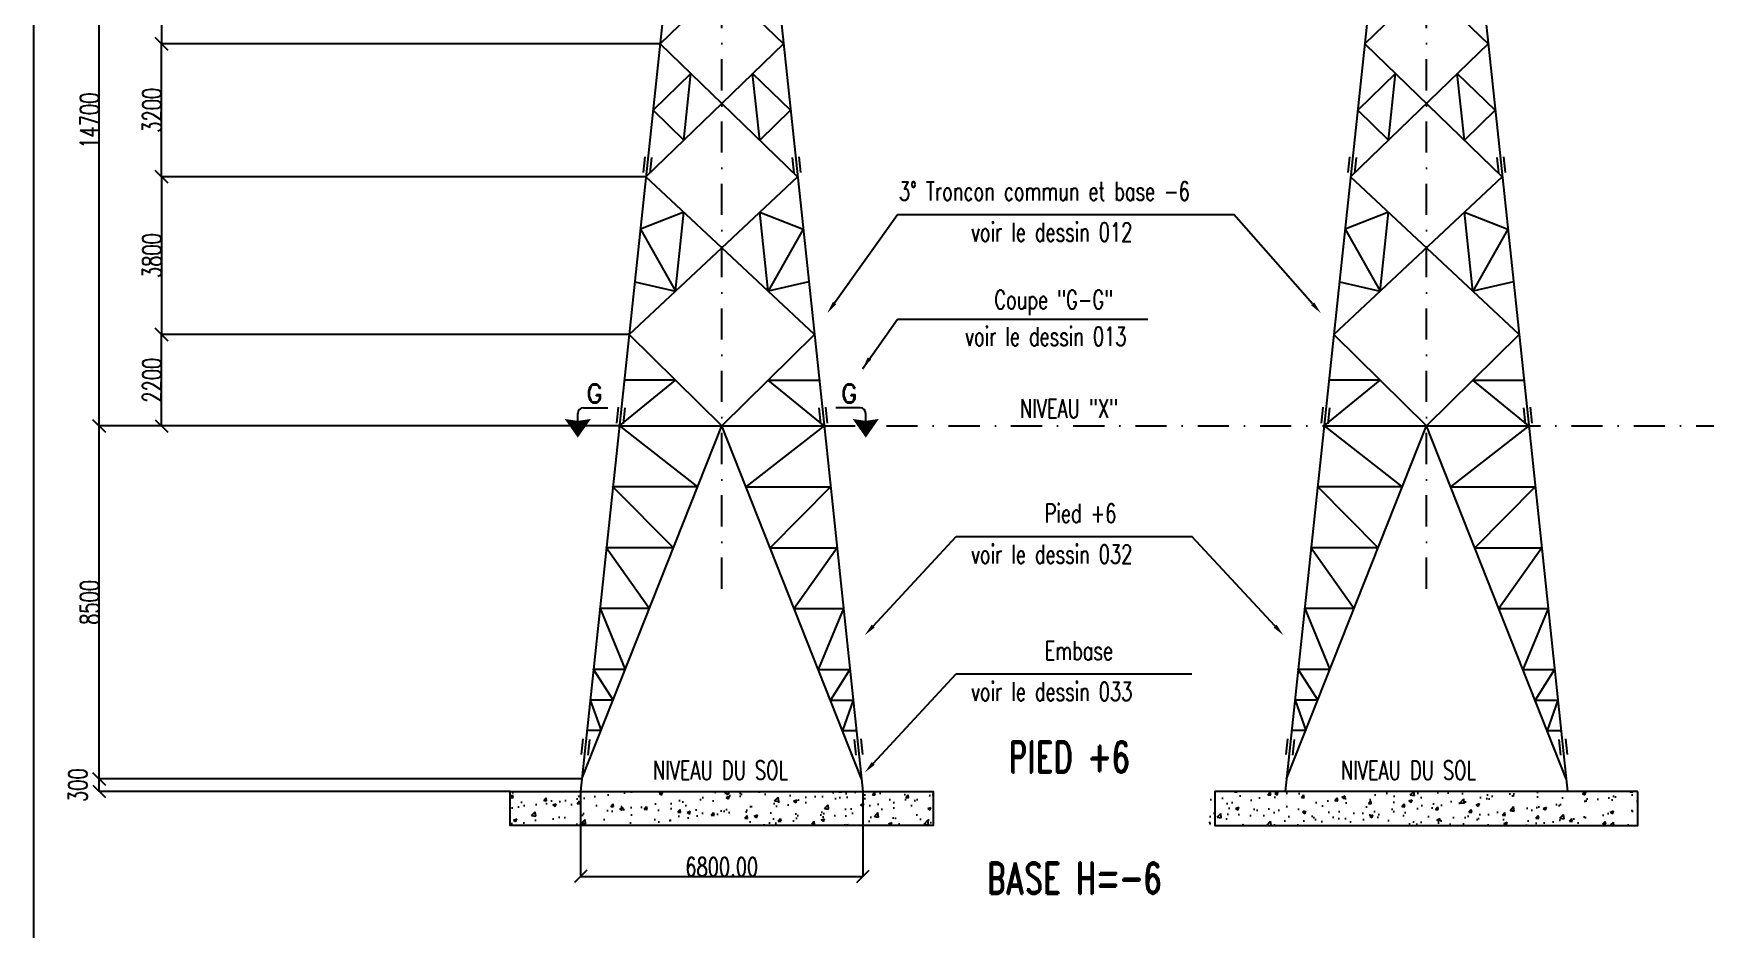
# Model space of a CAD drawing. Header units: metres. Extents: x 3750 to 162459, y 750 to 86850.
# Drawn here: x 3750 to 44023, y 43264 to 64840 of the extents above; entities that cross this region are included whole.
import ezdxf
from ezdxf.enums import TextEntityAlignment as Align

# ---------------------------------------------------------------- set-up
doc = ezdxf.new("R2010")
doc.units = ezdxf.units.M
doc.header["$LTSCALE"] = 1500
doc.linetypes.add('DASHDOT', pattern=[1, 0.5, -0.25, 0, -0.25])
doc.linetypes.add('TRATTEGGIATA', pattern=[19.05, 12.7, -6.35])
for name, color, linetype in [('LM', 7, 'Continuous'), ('LS', 7, 'Continuous'), ('LSP', 1, 'Continuous'), ('MZ', 6, 'DASHDOT'), ('QT_MPR', 7, 'Continuous'), ('QUOTE', 2, 'Continuous'), ('REDUNDANT', 6, 'TRATTEGGIATA')]:
    doc.layers.add(name, color=color, linetype=linetype)
doc.styles.add('RD', font='ROMAND8.SHX', dxfattribs={"width": 0.7})
doc.styles.add('RS', font='ROMANS8.shx', dxfattribs={"width": 0.7})
doc.dimstyles.new('TRATTO', dxfattribs={"dimscale": 0, "dimtxt": 450, "dimasz": 300, "dimexe": 0, "dimexo": 0.06, "dimgap": 5, "dimtad": 1, "dimzin": 0, "dimdsep": 46, "dimtxsty": 'RS', "dimblk1": 'OBLIQUE', "dimblk2": 'OBLIQUE', "dimsah": 1, "dimcen": 0.09, "dimclrd": 2, "dimclre": 2, "dimclrt": 7, "dimadec": 0, "dimazin": 0, "dimtfac": 1, "dimtix": 1, "dimtmove": 2, "dimatfit": 3, "dimfxl": 1, "dimtolj": 1, "dimtzin": 0, "dimarcsym": 0})
pattern_1 = [(50, (-334488.94, -24536.5), (806.9297, -70.5972), [84.3763, -928.1388]), (355, (-334488.94, -24536.5), (-156.0976, 846.2287), [67.501, -742.511]), (100.4514, (-334421.7, -24542.4), (650.8327, 775.631), [71.7088, -788.7966]), (46.1842, (-334488.9, -24311.5), (1200.664, -186.2117), [126.5644, -1392.208]), (96.6356, (-334388.9, -24327), (1051.511, 1095.899), [107.563, -1183.1947]), (351.1842, (-334489, -24311.5), (1051.5103, 1095.8997), [101.2515, -1113.7665]), (21, (-334376.44, -24367.75), (671.5304, -452.953), [84.3763, -928.1388]), (326, (-334376.4, -24367.75), (273.7338, 815.8059), [67.501, -742.511]), (71.4514, (-334320.5, -24405.5), (945.2645, 362.8522), [71.7088, -788.7966]), (37.5, (-334488.94, -24536.5), (13.68004, 374.51114), [0, -733.5109, 0, -753.7612, 0, -745.32355]), (7.5, (-334488.94, -24536.5), (295.9576, 443.71976), [0, -429.75637, 0, -716.63563, 0, -284.0667]), (327.5, (-334739.82, -24536.5), (600.55915, -25.3746), [0, -281.2542, 0, -877.513, 0, -1164.39227]), (317.5, (-334852.3, -24536.5), (656.0942, 112.6198), [0, -365.6304, 0, -582.75864, 0, -826.8873])]

# ---------------------------------------------------------------- blocks, each defined once
blk = doc.blocks.new('_OBLIQUE')
at = {"color": 0, "linetype": 'ByBlock'}
blk.add_line((-0.5, -0.5), (0.5, 0.5), dxfattribs=at)
blk = doc.blocks.new('*D1')
at = {"layer": 'DEFPOINTS', "color": 0, "transparency": 16777216}
for p in [(5333, 46890), (16960, 46890), (15235, 46590)]:
    blk.add_point(p, dxfattribs=at)
at = {"layer": 'LM', "color": 2, "lineweight": -2, "transparency": 16777216}
for p, q in [((16960, 46890), (5333, 46890)), ((5333, 46590), (5333, 46890)), ((15235, 46590), (5333, 46590))]:
    blk.add_line(p, q, dxfattribs=at)
at = {"layer": 'LM', "color": 2, "lineweight": -2, "transparency": 16777216, "xscale": 300, "yscale": 300, "zscale": 300}
for p, rotation in [((5333, 46890), 90), ((5333, 46590), 270)]:
    blk.add_blockref('_OBLIQUE', p, dxfattribs=dict(at, rotation=rotation))
at = {"layer": 'LM', "color": 7, "transparency": 16777216, "insert": (4819, 46740), "char_height": 450, "attachment_point": 5, "rotation": 90, "style": 'RS'}
blk.add_mtext('\\A1;300', dxfattribs=at)
blk = doc.blocks.new('*D2')
at = {"color": 2, "lineweight": -2, "transparency": 16777216}
for p, q in [((17864, 55390), (5333, 55390)), ((5333, 46890), (5333, 55390)), ((16960, 46890), (5333, 46890))]:
    blk.add_line(p, q, dxfattribs=at)
at = {"layer": 'DEFPOINTS', "color": 0, "transparency": 16777216}
for p in [(5333, 55390), (17865, 55390), (16960, 46890)]:
    blk.add_point(p, dxfattribs=at)
at = {"color": 2, "lineweight": -2, "transparency": 16777216, "xscale": 300, "yscale": 300, "zscale": 300}
for p, rotation in [((5333, 55390), 90), ((5333, 46890), 270)]:
    blk.add_blockref('_OBLIQUE', p, dxfattribs=dict(at, rotation=rotation))
at = {"color": 7, "transparency": 16777216, "insert": (5103, 51140), "char_height": 450, "attachment_point": 5, "rotation": 90, "style": 'RS'}
blk.add_mtext('\\A1;8500', dxfattribs=at)
blk = doc.blocks.new('*D3')
at = {"color": 2, "lineweight": -2, "transparency": 16777216}
for p, q in [((8328, 70090), (5333, 70090)), ((5333, 55390), (5333, 70090)), ((17864, 55390), (5333, 55390))]:
    blk.add_line(p, q, dxfattribs=at)
at = {"layer": 'DEFPOINTS', "color": 0, "transparency": 16777216}
for p in [(5333, 70090), (8328, 70090), (17865, 55390)]:
    blk.add_point(p, dxfattribs=at)
at = {"color": 2, "lineweight": -2, "transparency": 16777216, "xscale": 300, "yscale": 300, "zscale": 300}
for p, rotation in [((5333, 70090), 90), ((5333, 55390), 270)]:
    blk.add_blockref('_OBLIQUE', p, dxfattribs=dict(at, rotation=rotation))
at = {"color": 7, "transparency": 16777216, "insert": (5103, 62740), "char_height": 450, "attachment_point": 5, "rotation": 90, "style": 'RS'}
blk.add_mtext('\\A1;14700', dxfattribs=at)
blk = doc.blocks.new('*D54')
at = {"color": 2, "lineweight": -2, "transparency": 16777216}
for p, q in [((19120, 67190), (6833, 67190)), ((6833, 67190), (6833, 64590)), ((18843, 64590), (6833, 64590))]:
    blk.add_line(p, q, dxfattribs=at)
at = {"layer": 'DEFPOINTS', "color": 0, "transparency": 16777216}
for p in [(19120, 67190), (6833, 64590), (18843, 64590)]:
    blk.add_point(p, dxfattribs=at)
at = {"color": 2, "lineweight": -2, "transparency": 16777216, "xscale": 300, "yscale": 300, "zscale": 300}
for p, rotation in [((6833, 67190), 90), ((6833, 64590), 270)]:
    blk.add_blockref('_OBLIQUE', p, dxfattribs=dict(at, rotation=rotation))
at = {"color": 7, "transparency": 16777216, "insert": (6603, 65890), "char_height": 450, "attachment_point": 5, "rotation": 90, "style": 'RS'}
blk.add_mtext('\\A1;2600', dxfattribs=at)
blk = doc.blocks.new('*D55')
at = {"color": 2, "lineweight": -2, "transparency": 16777216}
for p, q in [((18843, 64590), (6833, 64590)), ((6833, 61390), (6833, 64590)), ((18503, 61390), (6833, 61390))]:
    blk.add_line(p, q, dxfattribs=at)
at = {"layer": 'DEFPOINTS', "color": 0, "transparency": 16777216}
for p in [(6833, 64590), (18843, 64590), (18503, 61390)]:
    blk.add_point(p, dxfattribs=at)
at = {"color": 2, "lineweight": -2, "transparency": 16777216, "xscale": 300, "yscale": 300, "zscale": 300}
for p, rotation in [((6833, 64590), 90), ((6833, 61390), 270)]:
    blk.add_blockref('_OBLIQUE', p, dxfattribs=dict(at, rotation=rotation))
at = {"color": 7, "transparency": 16777216, "insert": (6603, 62990), "char_height": 450, "attachment_point": 5, "rotation": 90, "style": 'RS'}
blk.add_mtext('\\A1;3200', dxfattribs=at)
blk = doc.blocks.new('*D56')
at = {"color": 2, "lineweight": -2, "transparency": 16777216}
for p, q in [((18503, 61390), (6833, 61390)), ((6833, 61390), (6833, 57590)), ((18099, 57590), (6833, 57590))]:
    blk.add_line(p, q, dxfattribs=at)
at = {"layer": 'DEFPOINTS', "color": 0, "transparency": 16777216}
for p in [(18503, 61390), (6833, 57590), (18099, 57590)]:
    blk.add_point(p, dxfattribs=at)
at = {"color": 2, "lineweight": -2, "transparency": 16777216, "xscale": 300, "yscale": 300, "zscale": 300}
for p, rotation in [((6833, 61390), 90), ((6833, 57590), 270)]:
    blk.add_blockref('_OBLIQUE', p, dxfattribs=dict(at, rotation=rotation))
at = {"color": 7, "transparency": 16777216, "insert": (6603, 59490), "char_height": 450, "attachment_point": 5, "rotation": 90, "style": 'RS'}
blk.add_mtext('\\A1;3800', dxfattribs=at)
blk = doc.blocks.new('*D57')
at = {"layer": 'DEFPOINTS', "color": 0, "transparency": 16777216}
for p in [(6833, 57590), (18099, 57590), (17865, 55390)]:
    blk.add_point(p, dxfattribs=at)
at = {"layer": 'LS', "color": 2, "lineweight": -2, "transparency": 16777216}
for p, q in [((18099, 57590), (6833, 57590)), ((6833, 55390), (6833, 57590)), ((17864, 55390), (6833, 55390))]:
    blk.add_line(p, q, dxfattribs=at)
at = {"layer": 'LS', "color": 2, "lineweight": -2, "transparency": 16777216, "xscale": 300, "yscale": 300, "zscale": 300}
for p, rotation in [((6833, 57590), 90), ((6833, 55390), 270)]:
    blk.add_blockref('_OBLIQUE', p, dxfattribs=dict(at, rotation=rotation))
at = {"layer": 'LS', "color": 7, "transparency": 16777216, "insert": (6603, 56490), "char_height": 450, "attachment_point": 5, "rotation": 90, "style": 'RS'}
blk.add_mtext('\\A1;2200', dxfattribs=at)
blk = doc.blocks.new('*D78')
at = {"layer": 'DEFPOINTS', "color": 0, "transparency": 16777216}
for p in [(16928, 46590), (23728, 46590), (23728, 44544)]:
    blk.add_point(p, dxfattribs=at)
at = {"layer": 'LS', "color": 2, "lineweight": -2, "transparency": 16777216}
for p, q in [((16928, 46590), (16928, 44544)), ((23728, 46590), (23728, 44544)), ((16928, 44544), (23728, 44544))]:
    blk.add_line(p, q, dxfattribs=at)
at = {"layer": 'LS', "color": 2, "lineweight": -2, "transparency": 16777216, "xscale": 300, "yscale": 300, "zscale": 300, "rotation": 180}
blk.add_blockref('_OBLIQUE', (16928, 44544), dxfattribs=at)
at = {"layer": 'LS', "color": 2, "lineweight": -2, "transparency": 16777216, "xscale": 300, "yscale": 300, "zscale": 300}
blk.add_blockref('_OBLIQUE', (23728, 44544), dxfattribs=at)
at = {"layer": 'LS', "color": 7, "transparency": 16777216, "insert": (20328, 44774), "char_height": 450, "attachment_point": 5, "style": 'RS'}
blk.add_mtext('\\A1;6800.00', dxfattribs=at)

msp = doc.modelspace()

# ---------------------------------------------------------------- hatches: boundary and pattern name
at = {"layer": 'LS'}
h = msp.add_hatch(dxfattribs=at)
h.set_pattern_fill('AR-CONC', color=3, scale=112.501668, style=0)
h.set_pattern_definition(pattern_1)
h.paths.add_polyline_path([(25548.583, 46590.019), (15234.715, 46590.019), (15234.715, 45769.988), (25548.583, 45769.988)])
h = msp.add_hatch(dxfattribs=at)
h.set_pattern_fill('AR-CONC', color=3, scale=112.501668, style=0)
h.set_pattern_definition(pattern_1)
h.paths.add_polyline_path([(32080.113, 46590.019), (42393.981, 46590.019), (42393.981, 45769.988), (32080.113, 45769.988)])

# ---------------------------------------------------------------- linework, layer by layer
at = {"color": 6, "ltscale": 0.01}
for p, q in [((19428.35, 70090.019), (17890.264, 55632.015)), ((21228.35, 70090.019), (22766.435, 55632.015)), ((36400.346, 70090.019), (34862.261, 55632.015)), ((38200.346, 70090.019), (39738.432, 55632.015)), ((18473.566, 61871.293), (18433.207, 61491.923)), ((18632.668, 61854.368), (18592.309, 61474.997)), ((22024.031, 61854.368), (22064.39, 61474.997)), ((22183.134, 61871.293), (22223.492, 61491.923)), ((35445.562, 61871.293), (35405.204, 61491.923)), ((35604.665, 61854.368), (35564.306, 61474.997)), ((38996.028, 61854.368), (39036.387, 61474.997)), ((39155.13, 61871.293), (39195.489, 61491.923)), ((17890.264, 55632.015), (16928.35, 46590.019)), ((17831.793, 55838.627), (17791.434, 55459.256)), ((17990.895, 55821.701), (17950.536, 55442.33)), ((22665.804, 55821.701), (22706.163, 55442.33)), ((22766.435, 55632.015), (23728.35, 46590.019)), ((22824.907, 55838.627), (22865.265, 55459.256)), ((34862.261, 55632.015), (33900.346, 46590.019)), ((34803.789, 55838.627), (34763.431, 55459.256)), ((34962.891, 55821.701), (34922.533, 55442.33)), ((39637.801, 55821.701), (39678.16, 55442.33)), ((39738.432, 55632.015), (40700.346, 46590.019)), ((39796.903, 55838.627), (39837.262, 55459.256)), ((17240.406, 49523.352), (17713.131, 48790.019)), ((23416.293, 49523.352), (22943.569, 48790.019)), ((34212.403, 49523.352), (34685.127, 48790.019)), ((40388.289, 49523.352), (39915.565, 48790.019)), ((17713.131, 48790.019), (17162.392, 48790.019)), ((17162.392, 48790.019), (17422.551, 48056.686)), ((22943.569, 48790.019), (23494.307, 48790.019)), ((23494.307, 48790.019), (23234.149, 48056.686)), ((34685.127, 48790.019), (34134.389, 48790.019)), ((34134.389, 48790.019), (34394.547, 48056.686)), ((39915.565, 48790.019), (40466.304, 48790.019)), ((40466.304, 48790.019), (40206.145, 48056.686)), ((16982.878, 47858.825), (16942.519, 47479.454)), ((17141.98, 47841.899), (17101.621, 47462.528)), ((23514.72, 47841.899), (23555.078, 47462.528)), ((23673.822, 47858.825), (23714.18, 47479.454)), ((33954.874, 47858.825), (33914.516, 47479.454)), ((34113.976, 47841.899), (34073.618, 47462.528)), ((40486.716, 47841.899), (40527.075, 47462.528)), ((40645.818, 47858.825), (40686.177, 47479.454))]:
    msp.add_line(p, q, dxfattribs=at)
at = {"color": 6}
for p, q in [((35815.24, 64590.019), (38508.857, 67190.019)), ((38785.453, 64590.019), (36091.836, 67190.019)), ((18843.243, 64590.019), (20328.35, 66023.51)), ((21813.456, 64590.019), (20328.35, 66023.51)), ((18843.243, 64590.019), (20328.35, 63154.544)), ((21813.456, 64590.019), (20328.35, 63154.544)), ((38785.453, 64590.019), (35474.814, 61390.019)), ((35815.24, 64590.019), (39125.878, 61390.019)), ((19585.796, 63872.281), (18673.031, 62990.019)), ((19415.584, 62272.281), (19585.796, 63872.281)), ((21241.116, 62272.281), (21070.903, 63872.281)), ((21070.903, 63872.281), (21983.669, 62990.019)), ((36557.793, 63872.281), (35645.027, 62990.019)), ((36387.58, 62272.281), (36557.793, 63872.281)), ((38213.112, 62272.281), (38042.899, 63872.281)), ((38042.899, 63872.281), (38955.665, 62990.019)), ((20328.35, 63154.544), (18502.818, 61390.019)), ((18673.031, 62990.019), (19415.584, 62272.281)), ((20328.35, 63154.544), (22153.882, 61390.019)), ((21983.669, 62990.019), (21241.116, 62272.281)), ((35645.027, 62990.019), (36387.58, 62272.281)), ((38955.665, 62990.019), (38213.112, 62272.281)), ((20328.35, 59679.421), (18502.818, 61390.019)), ((20328.35, 59679.421), (22153.882, 61390.019)), ((35070.559, 57590.019), (39125.878, 61390.019)), ((39530.133, 57590.019), (35474.814, 61390.019)), ((19415.584, 60534.72), (18368.066, 60123.352)), ((19213.456, 58634.72), (19415.584, 60534.72)), ((21443.243, 58634.72), (21241.116, 60534.72)), ((21241.116, 60534.72), (22288.633, 60123.352)), ((36387.58, 60534.72), (35340.063, 60123.352)), ((36185.453, 58634.72), (36387.58, 60534.72)), ((38415.24, 58634.72), (38213.112, 60534.72)), ((38213.112, 60534.72), (39260.63, 60123.352)), ((18368.066, 60123.352), (19213.456, 58634.72)), ((22288.633, 60123.352), (21443.243, 58634.72)), ((35340.063, 60123.352), (36185.453, 58634.72)), ((39260.63, 60123.352), (38415.24, 58634.72)), ((18098.562, 57590.019), (20328.35, 59679.421)), ((22558.137, 57590.019), (20328.35, 59679.421)), ((18233.314, 58856.686), (19213.456, 58634.72)), ((22423.385, 58856.686), (21443.243, 58634.72)), ((35205.311, 58856.686), (36185.453, 58634.72)), ((39395.382, 58856.686), (38415.24, 58634.72)), ((18098.562, 57590.019), (20328.35, 55390.019)), ((20328.35, 55390.019), (22558.137, 57590.019)), ((35070.559, 57590.019), (37300.346, 55390.019)), ((37300.346, 55390.019), (39530.133, 57590.019)), ((17864.52, 55390.019), (19213.456, 56490.019)), ((19213.456, 56490.019), (17981.541, 56490.019)), ((22792.179, 55390.019), (21443.243, 56490.019)), ((21443.243, 56490.019), (22675.158, 56490.019)), ((34836.516, 55390.019), (36185.453, 56490.019)), ((36185.453, 56490.019), (34953.538, 56490.019)), ((39764.176, 55390.019), (38415.24, 56490.019)), ((38415.24, 56490.019), (39647.155, 56490.019)), ((16960.265, 46890.019), (20328.35, 55390.019)), ((17864.52, 55390.019), (22792.179, 55390.019)), ((23696.435, 46890.019), (20328.35, 55390.019)), ((33932.261, 46890.019), (37300.346, 55390.019)), ((34836.516, 55390.019), (39764.176, 55390.019)), ((40668.431, 46890.019), (37300.346, 55390.019))]:
    msp.add_line(p, q, dxfattribs=at)
at = {"layer": 'LS', "color": 6}
for p, q in [((24557.066, 60479.521), (32662.508, 60479.521)), ((24557.066, 57963.144), (30593.14, 57963.144)), ((25976.394, 52724.325), (31652.302, 52724.325)), ((25976.394, 49417.519), (31652.302, 49417.519))]:
    msp.add_line(p, q, dxfattribs=at)
at = {"layer": 'LS', "color": 8}
msp.add_lwpolyline([(3750, 86850), (3750, 750), (99150, 750), (99150, 12750), (125400, 12750), (125400, 86850), (3750, 86850)], close=True, dxfattribs=at)
at = {"layer": 'LS', "color": 6}
for points in [[(23044.968, 58349.796), (24557.066, 60479.521)], [(34558.924, 58330.137), (32662.508, 60479.521)], [(23713.734, 56767.65), (24557.066, 57963.144)], [(23975.445, 50569.806), (25976.394, 52724.325)], [(33653.251, 50569.806), (31652.302, 52724.325)], [(23975.445, 47263), (25976.394, 49417.519)]]:
    msp.add_lwpolyline(points, dxfattribs=at)
at = {"layer": 'LS', "color": 3}
for points in [[(15234.715, 46590.019), (25421.984, 46590.019), (25421.984, 45769.988), (15234.715, 45769.988)], [(42393.981, 46590.019), (32206.712, 46590.019), (32206.712, 45769.988), (42393.981, 45769.988)]]:
    msp.add_lwpolyline(points, close=True, dxfattribs=at)
at = {"layer": 'LS', "color": 6}
for points in [[(23085.737, 58320.85), (22871.292, 58105.181), (23004.198, 58378.742)], [(34596.416, 58363.217), (34757.404, 58105.181), (34521.431, 58297.057)], [(23928.179, 56983.32), (23713.734, 56767.65), (23846.641, 57041.212)], [(24012.082, 50535.781), (23771.292, 50349.985), (23938.808, 50603.832)], [(33689.888, 50603.832), (33857.404, 50349.985), (33616.614, 50535.781)], [(24012.082, 47228.975), (23771.292, 47043.179), (23938.808, 47297.026)]]:
    msp.add_solid(points, dxfattribs=at)
at = {"layer": 'LSP', "color": 3}
for p, q in [((16860.388, 55475.5), (16860.388, 55692.143)), ((16995.388, 55827.143), (17580.388, 55827.143)), ((23661.311, 55827.143), (23076.311, 55827.143)), ((23796.311, 55475.5), (23796.311, 55692.143))]:
    msp.add_line(p, q, dxfattribs=at)
for centre, start, end in [((16995.388, 55692.143), 90, 180), ((23661.311, 55692.143), 0, 90)]:
    msp.add_arc(centre, 135, start, end, dxfattribs=at)
for points in [[(16860.388, 55107.143), (16545.388, 55557.143), (16860.388, 55512.143)], [(16860.388, 55107.143), (17175.388, 55557.143), (16860.388, 55512.143)], [(23796.311, 55107.143), (23481.311, 55557.143), (23796.311, 55512.143)], [(23796.311, 55107.143), (24111.311, 55557.143), (23796.311, 55512.143)]]:
    msp.add_solid(points, dxfattribs=at)
at = {"layer": 'MZ'}
for p, q in [((20328.35, 51469.187), (20328.35, 79947.626)), ((37300.346, 51469.187), (37300.346, 79779.765)), ((22792.179, 55390.019), (44896.626, 55390.019))]:
    msp.add_line(p, q, dxfattribs=at)
at = {"layer": 'QUOTE'}
for p in [(17708.492, 53923.352), (22948.208, 53923.352), (34680.488, 53923.352), (39920.204, 53923.352), (17552.463, 52456.686), (23104.236, 52456.686), (34524.46, 52456.686), (40076.233, 52456.686), (17396.435, 50990.019), (23260.265, 50990.019), (34368.431, 50990.019), (40232.261, 50990.019), (17240.406, 49523.352), (23416.293, 49523.352), (34212.403, 49523.352), (40388.289, 49523.352), (17084.378, 48056.686), (23572.321, 48056.686), (34056.375, 48056.686), (40544.318, 48056.686)]:
    msp.add_point(p, dxfattribs=at)
at = {"layer": 'REDUNDANT'}
for p, q in [((17864.52, 55390.019), (19747.19, 53923.352)), ((22792.179, 55390.019), (20909.509, 53923.352)), ((34836.516, 55390.019), (36719.186, 53923.352)), ((39764.176, 55390.019), (37881.506, 53923.352)), ((19747.19, 53923.352), (17708.492, 53923.352)), ((17708.492, 53923.352), (19166.03, 52456.686)), ((20909.509, 53923.352), (22948.208, 53923.352)), ((22948.208, 53923.352), (21490.669, 52456.686)), ((36719.186, 53923.352), (34680.488, 53923.352)), ((34680.488, 53923.352), (36138.027, 52456.686)), ((37881.506, 53923.352), (39920.204, 53923.352)), ((39920.204, 53923.352), (38462.666, 52456.686)), ((19166.03, 52456.686), (17552.463, 52456.686)), ((17552.463, 52456.686), (18584.87, 50990.019)), ((21490.669, 52456.686), (23104.236, 52456.686)), ((23104.236, 52456.686), (22071.829, 50990.019)), ((36138.027, 52456.686), (34524.46, 52456.686)), ((34524.46, 52456.686), (35556.867, 50990.019)), ((38462.666, 52456.686), (40076.233, 52456.686)), ((40076.233, 52456.686), (39043.826, 50990.019)), ((18584.87, 50990.019), (17396.435, 50990.019)), ((17396.435, 50990.019), (18003.711, 49523.352)), ((22071.829, 50990.019), (23260.265, 50990.019)), ((23260.265, 50990.019), (22652.989, 49523.352)), ((35556.867, 50990.019), (34368.431, 50990.019)), ((34368.431, 50990.019), (34975.707, 49523.352)), ((39043.826, 50990.019), (40232.261, 50990.019)), ((40232.261, 50990.019), (39624.985, 49523.352)), ((18003.711, 49523.352), (17240.406, 49523.352)), ((22652.989, 49523.352), (23416.293, 49523.352)), ((34975.707, 49523.352), (34212.403, 49523.352)), ((39624.985, 49523.352), (40388.289, 49523.352)), ((17422.551, 48056.686), (17084.378, 48056.686)), ((23234.149, 48056.686), (23572.321, 48056.686)), ((34394.547, 48056.686), (34056.375, 48056.686)), ((40206.145, 48056.686), (40544.318, 48056.686))]:
    msp.add_line(p, q, dxfattribs=at)

# ---------------------------------------------------------------- texts
at = {"layer": 'LS', "style": 'RS', "width": 0.7}
for s, p in [('3° Troncon commun et base -6', (24595.936, 60816.221)), ('voir le dessin 012', (26329.107, 59832.44)), ('Coupe "G-G"', (26892.016, 58205.234)), ('voir le dessin 013', (26187.081, 57319.336)), ('Pied +6', (28104.308, 53061.026)), ('voir le dessin 032', (26329.107, 52077.244)), ('Embase', (28104.308, 49754.219)), ('voir le dessin 033', (26329.107, 48770.438))]:
    msp.add_text(s, height=450, dxfattribs=at).set_placement(p)
at = {"layer": 'LS', "color": 3, "style": 'RD'}
for p in [(17262.124, 56170.407), (23394.575, 56170.407)]:
    msp.add_text('G', height=450, dxfattribs=at).set_placement(p, align=Align.MIDDLE)
at = {"layer": 'LS', "color": 7, "style": 'RS', "width": 0.7}
for p in [(18668.818, 46874.372), (35239.878, 46874.372)]:
    msp.add_text('NIVEAU DU SOL', height=450, dxfattribs=at).set_placement(p)
at = {"layer": 'LS', "color": 3, "char_height": 750, "attachment_point": 5, "style": 'RD'}
for s, insert in [('PIED +6 ', (28698.927, 47418.168)), ('BASE H=-6', (28821.903, 44499.534))]:
    msp.add_mtext(s, dxfattribs=dict(at, insert=insert))
at = {"layer": 'QT_MPR', "color": 7, "style": 'RS', "width": 0.7}
msp.add_text('NIVEAU "X"', height=450, dxfattribs=at).set_placement((27508.85, 55586.57))

# ---------------------------------------------------------------- dimensions: what is measured, and where the dimension line sits
for base, p1, p2, angle, text, picture, middle in [((5333.156, 70090.019), (17864.52, 55390.019), (8328.35, 70090.019), 90, '14700', '*D3', (5103.156, 62740.019)), ((6833.156, 64590.019), (19119.839, 67190.019), (18843.243, 64590.019), 270, '2600', '*D54', (6603.156, 65890.019)), ((6833.156, 64590.019), (18502.818, 61390.019), (18843.243, 64590.019), 90, '3200', '*D55', (6603.156, 62990.019)), ((6833.156, 57590.019), (18502.818, 61390.019), (18098.562, 57590.019), 270, '3800', '*D56', (6603.156, 59490.019)), ((5333.156, 55390.019), (16960.265, 46890.019), (17864.52, 55390.019), 90, '8500', '*D2', (5103.156, 51140.019))]:
    dim = msp.add_linear_dim(base=base, p1=p1, p2=p2, angle=angle, text=text, dimstyle='TRATTO', override={"dimscale": 1})
    dim.commit()
    dim.dimension.update_dxf_attribs({"geometry": picture, "text_midpoint": middle})
at = {"layer": 'LM'}
dim = msp.add_linear_dim(base=(5333.156, 46890.019), p1=(15234.715, 46590.019), p2=(16960.265, 46890.019), angle=90, dimstyle='TRATTO', override={"dimscale": 1, "dimdec": 0}, dxfattribs=at)
dim.commit()
dim.dimension.update_dxf_attribs({"geometry": '*D1', "text_midpoint": (4818.619, 46740.019), "dimtype": 160})
at = {"layer": 'LS'}
dim = msp.add_linear_dim(base=(6833.156, 57590.019), p1=(17864.52, 55390.019), p2=(18098.562, 57590.019), angle=90, text='2200', dimstyle='TRATTO', override={"dimscale": 1, "dimfxl": 0}, dxfattribs=at)
dim.commit()
dim.dimension.update_dxf_attribs({"geometry": '*D57', "text_midpoint": (6603.156, 56490.019)})
dim = msp.add_linear_dim(base=(23728.35, 44543.885), p1=(16928.35, 46590.019), p2=(23728.35, 46590.019), dimstyle='TRATTO', override={"dimscale": 1, "dimfxl": 0}, dxfattribs=at)
dim.commit()
dim.dimension.update_dxf_attribs({"geometry": '*D78', "text_midpoint": (20328.35, 44773.885)})

doc.saveas('drawing.dxf')
